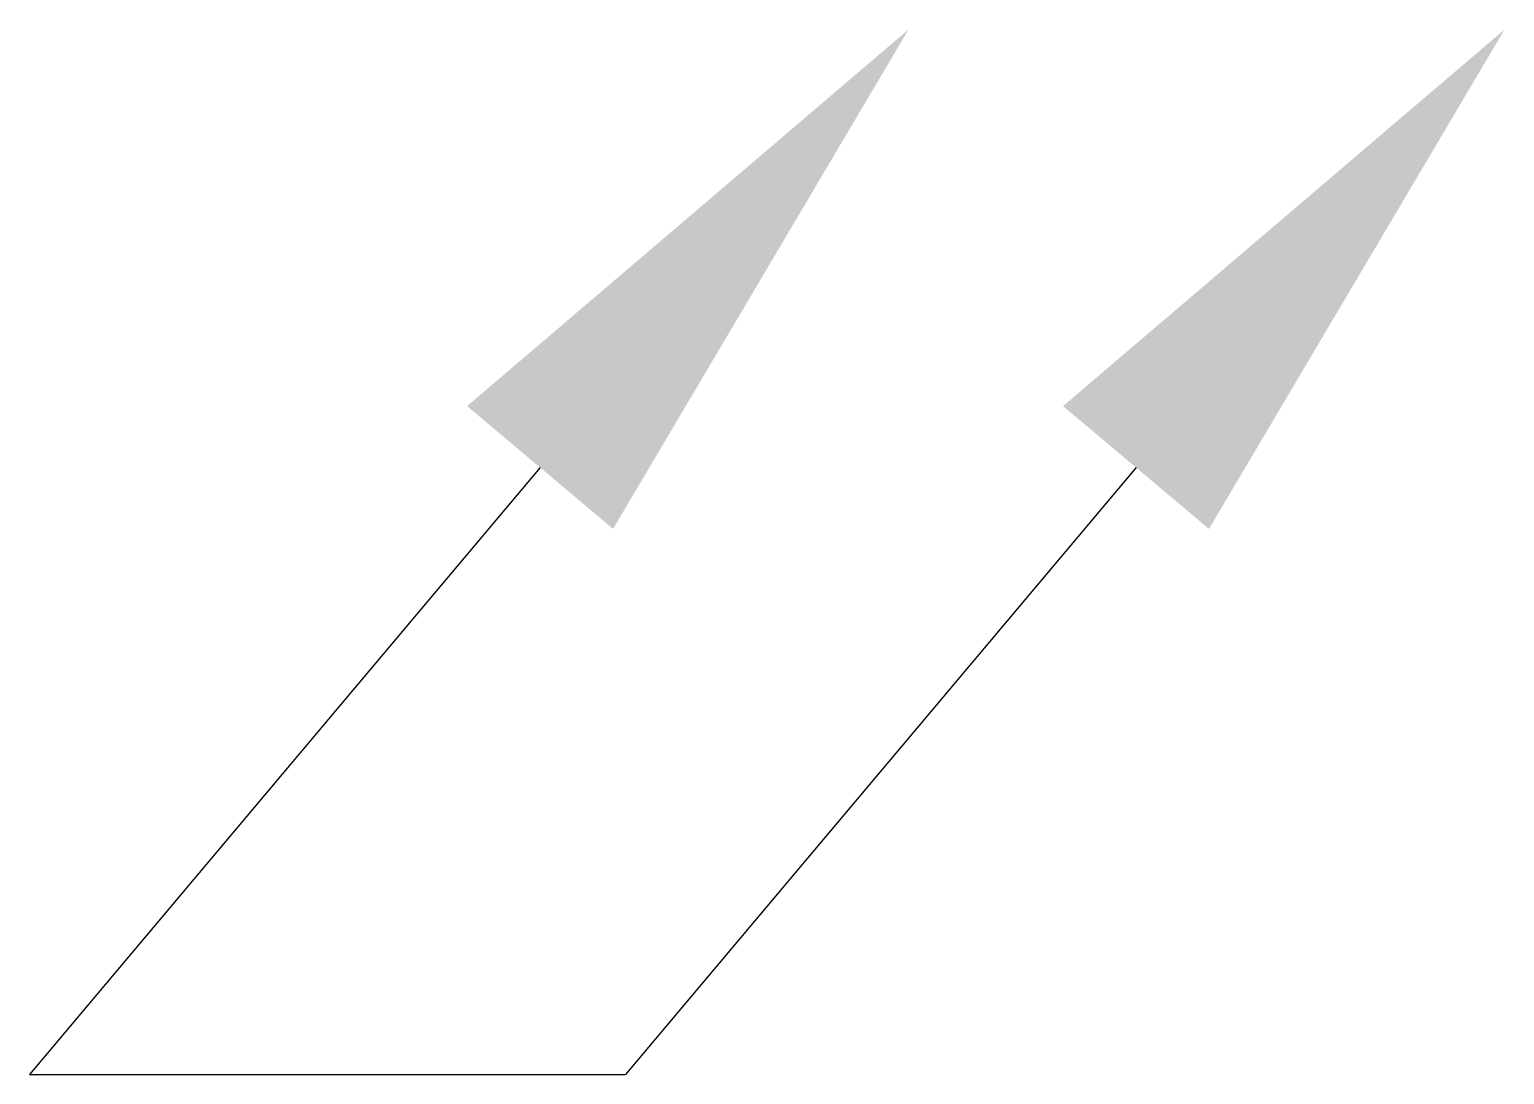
# Model space of a CAD drawing. Extents: x 111.34 to 112.62, y 164.69 to 165.6.
import ezdxf

# ---------------------------------------------------------------- set-up
doc = ezdxf.new("R2010")
doc.units = 0
doc.header["$MEASUREMENT"] = 0
doc.layers.add('DIM', color=2, linetype='CONTINUOUS')

msp = doc.modelspace()

# ---------------------------------------------------------------- linework, layer by layer
at = {"layer": 'DIM'}
for p, q in [((111.7803, 165.2186), (111.3353, 164.6898)), ((112.2997, 165.2186), (111.8548, 164.6898)), ((111.3353, 164.6898), (111.8548, 164.6898))]:
    msp.add_line(p, q, dxfattribs=at)
for points in [[(111.7167, 165.2721), (111.8439, 165.1651), (112.1014, 165.6002)], [(112.2361, 165.2721), (112.3633, 165.1651), (112.6209, 165.6002)]]:
    msp.add_solid(points, dxfattribs=at)

doc.saveas('drawing.dxf')
